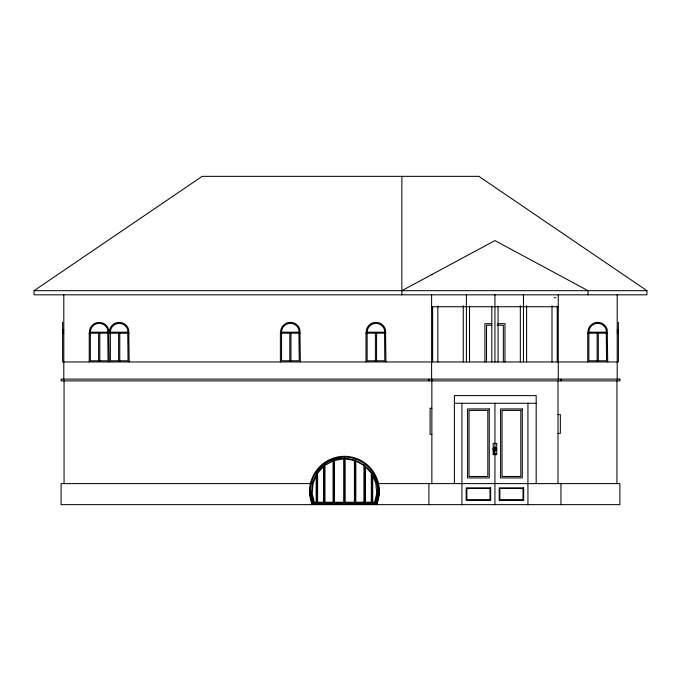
<?xml version="1.0" encoding="UTF-8"?>
<svg xmlns="http://www.w3.org/2000/svg" width="681" height="681" viewBox="0 0 681 681"><rect width="100%" height="100%" fill="white"/><g stroke="black" fill="none" stroke-linecap="round" stroke-linejoin="round"><path stroke-width="1.02" d="M310.766 482.259L309.693 493.589L312.332 504.655A34.842 34.842 0 0 1 344.45 456.321A34.842 34.842 0 0 1 376.576 504.655L379.206 493.589L378.134 482.259M493.453 449.034C496.023 449.009 492.074 449.009 494.636 449.034M495.393 449.451C494.508 448.055 497.326 448.421 496.108 449.545M89.245 333.188L89.713 329.655A9.832 9.832 0 0 1 108.713 329.655L109.198 361.96M90.369 332.2L90.667 329.91A8.844 8.844 0 0 1 107.751 329.91L108.049 360.811L90.369 360.811L90.369 332.2L108.049 332.2M109.232 333.188L109.692 329.655A9.832 9.832 0 0 1 128.692 329.655L129.186 361.96M110.356 332.2L110.654 329.91A8.844 8.844 0 0 1 127.73 329.91L128.037 360.811L110.356 360.811L110.356 332.2L128.037 332.2M280.393 361.96L280.393 333.188L280.878 329.655A9.832 9.832 0 0 1 299.887 329.655L300.372 361.96M281.542 332.2L281.84 329.91A8.844 8.844 0 0 1 298.925 329.91L299.223 360.811L281.542 360.811L281.542 332.2L299.223 332.2M365.986 361.96L365.986 333.188L366.48 329.655A9.832 9.832 0 0 1 385.48 329.655L385.965 361.96M367.136 332.2L367.434 329.91A8.844 8.844 0 0 1 384.518 329.91L384.816 360.811L367.136 360.811L367.136 332.2L384.816 332.2M495.223 449.034L496.228 448.617M587.763 333.188L588.222 329.655A9.832 9.832 0 0 1 607.231 329.655L607.716 361.96M588.886 332.2L589.184 329.91A8.844 8.844 0 0 1 606.269 329.91L606.567 360.811L588.886 360.811L588.886 332.2L606.567 332.2M316.886 472.844L312.46 482.701L311.438 493.461L313.686 502.936L375.214 502.936C389.132 466.834 338.406 440.803 316.886 472.844L316.886 502.936M493.538 448.745L494.542 448.745M495.3 448.745L495.964 448.464L496.406 449.034M34.05 290.693L202.146 176.345L478.854 176.345L646.95 290.693L646.95 294.822L34.05 294.822L34.05 290.693L646.95 290.693M401.85 290.693L494.934 240.589L588.009 290.693L588.009 294.822M431.592 274.732L432.512 274.732M554.368 297.716L555.892 297.716M431.592 306.731L558.267 306.731M491.92 323.654L484.906 323.654L484.906 361.96M497.939 323.654L504.953 323.654L504.953 361.96M491.776 325.254L486.515 325.254L486.515 361.96M497.036 325.254L503.344 325.254L503.344 361.96M62.618 330.064L63.793 330.064M617.207 330.064L618.382 330.064M62.618 331.051L63.793 331.051M617.207 331.051L618.382 331.051M62.618 333.188L63.793 333.188M129.186 333.188L89.22 333.188L89.22 361.96M280.393 333.188L300.372 333.188M365.986 333.188L385.965 333.188M607.716 333.188L587.737 333.188L587.737 361.96M617.207 333.188L618.382 333.188M454.406 403.271L536.185 403.271M431.865 408.268L430.094 408.268L430.094 434.401L431.865 434.401M557.994 414.584L560.352 414.584L560.352 433.388L557.994 433.388M493.163 449.034L496.696 449.034M493.453 453.75L494.636 453.75M495.223 453.75L496.406 453.75M310.638 483.604L61.111 483.604L61.111 504.655L619.889 504.655L619.889 483.604L378.261 483.604M618.382 322.368L618.382 361.96L62.618 361.96L62.618 322.368M617.207 294.822L617.207 379.104M616.943 380.875L616.943 483.604M598.318 333.188L598.318 360.811M597.135 333.188L597.135 360.811M560.948 379.104L560.948 380.875M560.948 483.604L560.948 504.655M558.267 294.822L558.267 379.104M557.994 380.875L557.994 483.604M557.22 306.144L557.22 361.96M552.002 305.735L552.002 361.96M536.185 483.604L536.185 395.61L454.406 395.61L454.406 483.604M527.937 403.271L527.937 504.655M526.6 305.88L526.6 361.96M523.468 294.822L523.468 361.96M520.335 305.735L520.335 361.96M498.058 306.016L498.058 361.96M494.934 294.822L494.934 361.96M494.934 403.271L494.934 504.655M494.048 449.034L494.048 453.75M491.801 306.178L491.801 361.96M469.524 306.28L469.524 361.96M466.391 294.822L466.391 361.96M463.259 305.641L463.259 361.96M461.922 403.271L461.922 504.655M437.857 305.914L437.857 361.96M432.639 306.424L432.639 361.96M431.865 379.104L431.865 483.604M431.592 294.822L431.592 379.104M428.911 379.104L428.911 380.875M428.911 483.604L428.911 504.655M401.85 176.345L401.85 294.822M376.567 333.188L376.567 360.811M375.384 333.188L375.384 360.811M372.013 472.844L372.013 502.936M364.641 464.944L364.641 502.936M355.116 459.837L355.116 502.936M344.45 458.066L344.45 502.936M333.792 459.837L333.792 502.936M324.258 464.944L324.258 502.936M290.974 333.188L290.974 360.811M289.791 333.188L289.791 360.811M119.779 333.188L119.779 360.811M118.605 333.188L118.605 360.811M99.801 333.188L99.801 360.811M98.617 333.188L98.617 360.811M64.057 380.875L64.057 483.604M63.793 294.822L63.793 379.104M495.385 450.745A1.771 1.771 0 0 1 493.172 448.881A1.771 1.771 0 0 1 495.674 447.434A1.771 1.771 0 0 1 496.177 450.286M313.149 482.889L312.153 493.41L314.247 502.22L316.18 502.22L316.18 476.155L313.149 482.889M376.746 493.41L374.652 502.22L372.728 502.22L372.728 476.155L375.75 482.889L376.746 493.41M378.415 493.529L375.955 503.872L312.945 503.872L310.485 493.529A34.05 34.05 0 0 1 344.45 457.113A34.05 34.05 0 0 1 378.415 493.529M323.552 466.74L317.601 473.125L317.601 502.22L323.552 502.22L323.552 466.74M333.077 461.02L324.973 465.37L324.973 502.22L333.077 502.22L333.077 461.02M343.743 458.909L334.499 460.433L334.499 502.22L343.743 502.22L343.743 458.909M619.889 379.104L61.111 379.104L61.111 380.875L619.889 380.875L619.889 379.104M489.264 408.94L467.583 408.94L467.583 477.934L489.264 477.934L489.264 408.94M522.276 408.94L500.595 408.94L500.595 477.934L522.276 477.934L522.276 408.94M487.817 410.388L469.039 410.388L469.039 476.487L487.817 476.487L487.817 410.388M520.82 410.388L502.042 410.388L502.042 476.487L520.82 476.487L520.82 410.388M496.696 443.433L493.163 443.433L493.163 454.636L496.696 454.636L496.696 443.433M490.669 487.86L466.179 487.86L466.179 500.399L490.669 500.399L490.669 487.86M523.68 487.86L499.19 487.86L499.19 500.399L523.68 500.399L523.68 487.86M490.005 488.524L466.843 488.524L466.843 499.735L490.005 499.735L490.005 488.524M523.017 488.524L499.854 488.524L499.854 499.735L523.017 499.735L523.017 488.524M354.401 502.22L345.165 502.22L345.165 458.909L354.401 460.433L354.401 502.22M363.935 502.22L355.822 502.22L355.822 461.02L363.935 465.37L363.935 502.22M371.307 502.22L365.356 502.22L365.356 466.74L371.307 473.125L371.307 502.22"/></g></svg>
